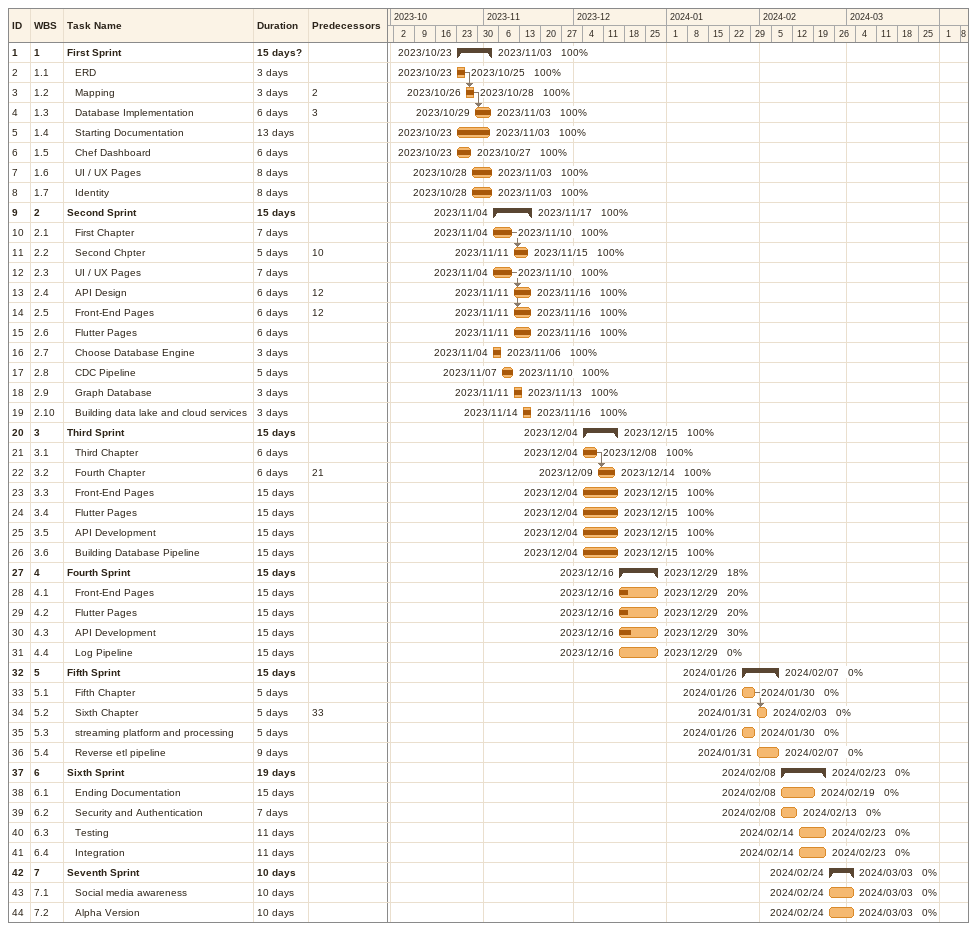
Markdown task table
| ID | WBS | Task | Duration | Start | Finish | Predecessors | % complete |
|---|---|---|---|---|---|---|---|
| 1 | 1 | **First Sprint** | 15d? | 2023-10-23 | 2023-11-03 |  | 100 |
| 2 | 1.1 | ERD | 3d | 2023-10-23 | 2023-10-25 |  | 100 |
| 3 | 1.2 | Mapping | 3d | 2023-10-26 | 2023-10-28 | 2 | 100 |
| 4 | 1.3 | Database Implementation | 6d | 2023-10-29 | 2023-11-03 | 3 | 100 |
| 5 | 1.4 | Starting Documentation | 13d | 2023-10-23 | 2023-11-03 |  | 100 |
| 6 | 1.5 | Chef Dashboard | 6d | 2023-10-23 | 2023-10-27 |  | 100 |
| 7 | 1.6 | UI / UX Pages | 8d | 2023-10-28 | 2023-11-03 |  | 100 |
| 8 | 1.7 | Identity | 8d | 2023-10-28 | 2023-11-03 |  | 100 |
| 9 | 2 | **Second Sprint** | 15d | 2023-11-04 | 2023-11-17 |  | 100 |
| 10 | 2.1 | First Chapter | 7d | 2023-11-04 | 2023-11-10 |  | 100 |
| 11 | 2.2 | Second Chpter | 5d | 2023-11-11 | 2023-11-15 | 10 | 100 |
| 12 | 2.3 | UI / UX Pages | 7d | 2023-11-04 | 2023-11-10 |  | 100 |
| 13 | 2.4 | API Design | 6d | 2023-11-11 | 2023-11-16 | 12 | 100 |
| 14 | 2.5 | Front-End Pages | 6d | 2023-11-11 | 2023-11-16 | 12 | 100 |
| 15 | 2.6 | Flutter Pages | 6d | 2023-11-11 | 2023-11-16 |  | 100 |
| 16 | 2.7 | Choose Database Engine | 3d | 2023-11-04 | 2023-11-06 |  | 100 |
| 17 | 2.8 | CDC Pipeline | 5d | 2023-11-07 | 2023-11-10 |  | 100 |
| 18 | 2.9 | Graph Database | 3d | 2023-11-11 | 2023-11-13 |  | 100 |
| 19 | 2.10 | Building data lake and cloud services | 3d | 2023-11-14 | 2023-11-16 |  | 100 |
| 20 | 3 | **Third Sprint** | 15d | 2023-12-04 | 2023-12-15 |  | 100 |
| 21 | 3.1 | Third Chapter | 6d | 2023-12-04 | 2023-12-08 |  | 100 |
| 22 | 3.2 | Fourth Chapter | 6d | 2023-12-09 | 2023-12-14 | 21 | 100 |
| 23 | 3.3 | Front-End Pages | 15d | 2023-12-04 | 2023-12-15 |  | 100 |
| 24 | 3.4 | Flutter Pages | 15d | 2023-12-04 | 2023-12-15 |  | 100 |
| 25 | 3.5 | API Development | 15d | 2023-12-04 | 2023-12-15 |  | 100 |
| 26 | 3.6 | Building Database Pipeline | 15d | 2023-12-04 | 2023-12-15 |  | 100 |
| 27 | 4 | **Fourth Sprint** | 15d | 2023-12-16 | 2023-12-29 |  | 18 |
| 28 | 4.1 | Front-End Pages | 15d | 2023-12-16 | 2023-12-29 |  | 20 |
| 29 | 4.2 | Flutter Pages | 15d | 2023-12-16 | 2023-12-29 |  | 20 |
| 30 | 4.3 | API Development | 15d | 2023-12-16 | 2023-12-29 |  | 30 |
| 31 | 4.4 | Log Pipeline | 15d | 2023-12-16 | 2023-12-29 |  | 0 |
| 32 | 5 | **Fifth Sprint** | 15d | 2024-01-26 | 2024-02-07 |  | 0 |
| 33 | 5.1 | Fifth Chapter | 5d | 2024-01-26 | 2024-01-30 |  | 0 |
| 34 | 5.2 | Sixth Chapter | 5d | 2024-01-31 | 2024-02-03 | 33 | 0 |
| 35 | 5.3 | streaming platform and processing | 5d | 2024-01-26 | 2024-01-30 |  | 0 |
| 36 | 5.4 | Reverse etl pipeline | 9d | 2024-01-31 | 2024-02-07 |  | 0 |
| 37 | 6 | **Sixth Sprint** | 19d | 2024-02-08 | 2024-02-23 |  | 0 |
| 38 | 6.1 | Ending Documentation | 15d | 2024-02-08 | 2024-02-19 |  | 0 |
| 39 | 6.2 | Security and Authentication | 7d | 2024-02-08 | 2024-02-13 |  | 0 |
| 40 | 6.3 | Testing | 11d | 2024-02-14 | 2024-02-23 |  | 0 |
| 41 | 6.4 | Integration | 11d | 2024-02-14 | 2024-02-23 |  | 0 |
| 42 | 7 | **Seventh Sprint** | 10d | 2024-02-24 | 2024-03-03 |  | 0 |
| 43 | 7.1 | Social media awareness | 10d | 2024-02-24 | 2024-03-03 |  | 0 |
| 44 | 7.2 | Alpha Version | 10d | 2024-02-24 | 2024-03-03 |  | 0 |
